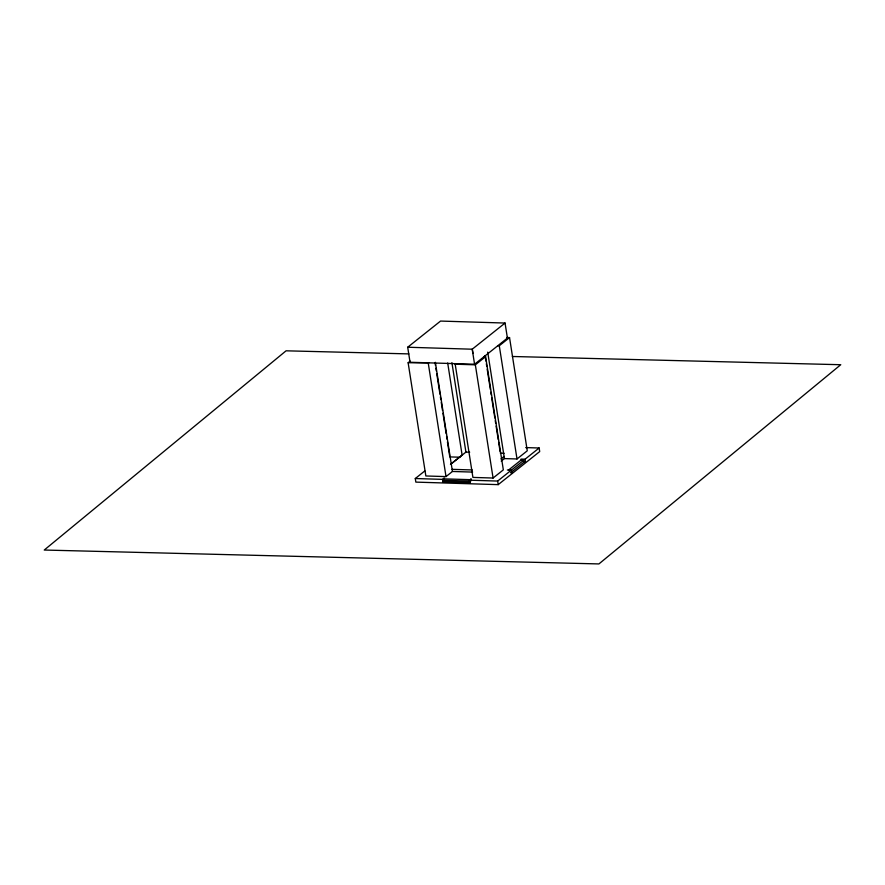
<?xml version="1.0" encoding="UTF-8"?>
<svg xmlns="http://www.w3.org/2000/svg" width="885" height="885" viewBox="0 0 885 885"><rect width="100%" height="100%" fill="white"/><g stroke="black" fill="none" stroke-linecap="round" stroke-linejoin="round"><path stroke-width="1.33" d="M407.697 347.23L440.553 321.067L505.058 323.047L507.415 338.081L474.57 364.244L410.054 362.264L407.697 347.23L472.214 349.21L505.058 323.047M472.612 472.092L452.445 471.473L446.018 476.595L425.851 475.975L408.129 362.75L410.175 361.124M408.129 362.75L428.948 362.839M484.161 356.6L485.611 356.644L503.333 469.869L493.078 478.033L472.911 477.413L455.189 364.2L455.852 363.669M455.189 364.2L475.345 364.819L485.611 356.644M497.846 345.703L499.284 345.747L509.539 337.583L527.272 450.797L517.006 458.972L504.384 458.585L501.231 461.096M525.712 447.589L539.153 447.998L539.706 451.582L498.211 484.637L415.85 482.115L415.286 478.531L424.8 470.953M469.681 452.224L465.919 452.113L450.465 464.415L462.114 455.122L447.688 363.016M442.533 479.371L444.27 477.977L442.954 482.048L442.533 479.371L415.286 478.531M470.245 481.562L469.846 482.878L469.426 480.19L471.174 478.807L470.654 480.223M500.899 458.972L504.052 456.45M508.554 470.046L521.177 459.99L522.736 460.034L522.88 460.93L497.647 481.064L469.426 480.19M521.177 459.99L521.033 459.094L525.059 459.215L539.153 447.998M525.059 459.215L525.48 461.904L524.362 461.87L510.678 472.767L511.807 472.8L511.386 470.112L507.359 469.99M408.87 353.9L286.076 350.814L44.25 550.039L598.924 563.933L840.75 364.72L512.36 356.489M449.79 456.914L459.912 457.202M506.851 337.495L509.539 337.583M500.346 453.164L504.118 453.286M522.88 460.93L524.219 460.974L524.362 461.87M452.102 469.338L472.28 469.957M444.414 478.873L471.318 479.703M443.894 480.301L470.787 481.119M443.485 481.628L470.389 482.458M499.284 345.747L517.006 458.972M487.712 352.141L504.428 458.585M485.08 355.626L485.92 361.047M486.352 363.757L486.772 366.467M487.192 369.178L490.378 389.5M490.799 392.21L491.23 394.909M491.651 397.619L494.837 417.941M495.257 420.652L495.688 423.362M496.109 426.072L498.233 439.624M498.653 442.334L500.136 451.815M497.647 481.064L498.211 484.637M475.345 364.819L493.078 478.033M472.313 349.132L472.988 353.48M472.214 349.21L474.57 364.244M451.914 362.695L465.919 452.113M435.354 362.319L452.445 471.473M435.055 362.784L435.475 365.516M435.907 368.237L436.338 370.97M436.759 373.702L439.967 394.157M440.387 396.889L440.819 399.622M441.25 402.343L442.533 410.529M442.954 413.262L446.162 433.716M446.582 436.449L447.013 439.181M447.445 441.903L449.58 455.543M428.285 363.37L446.018 476.595"/></g></svg>
